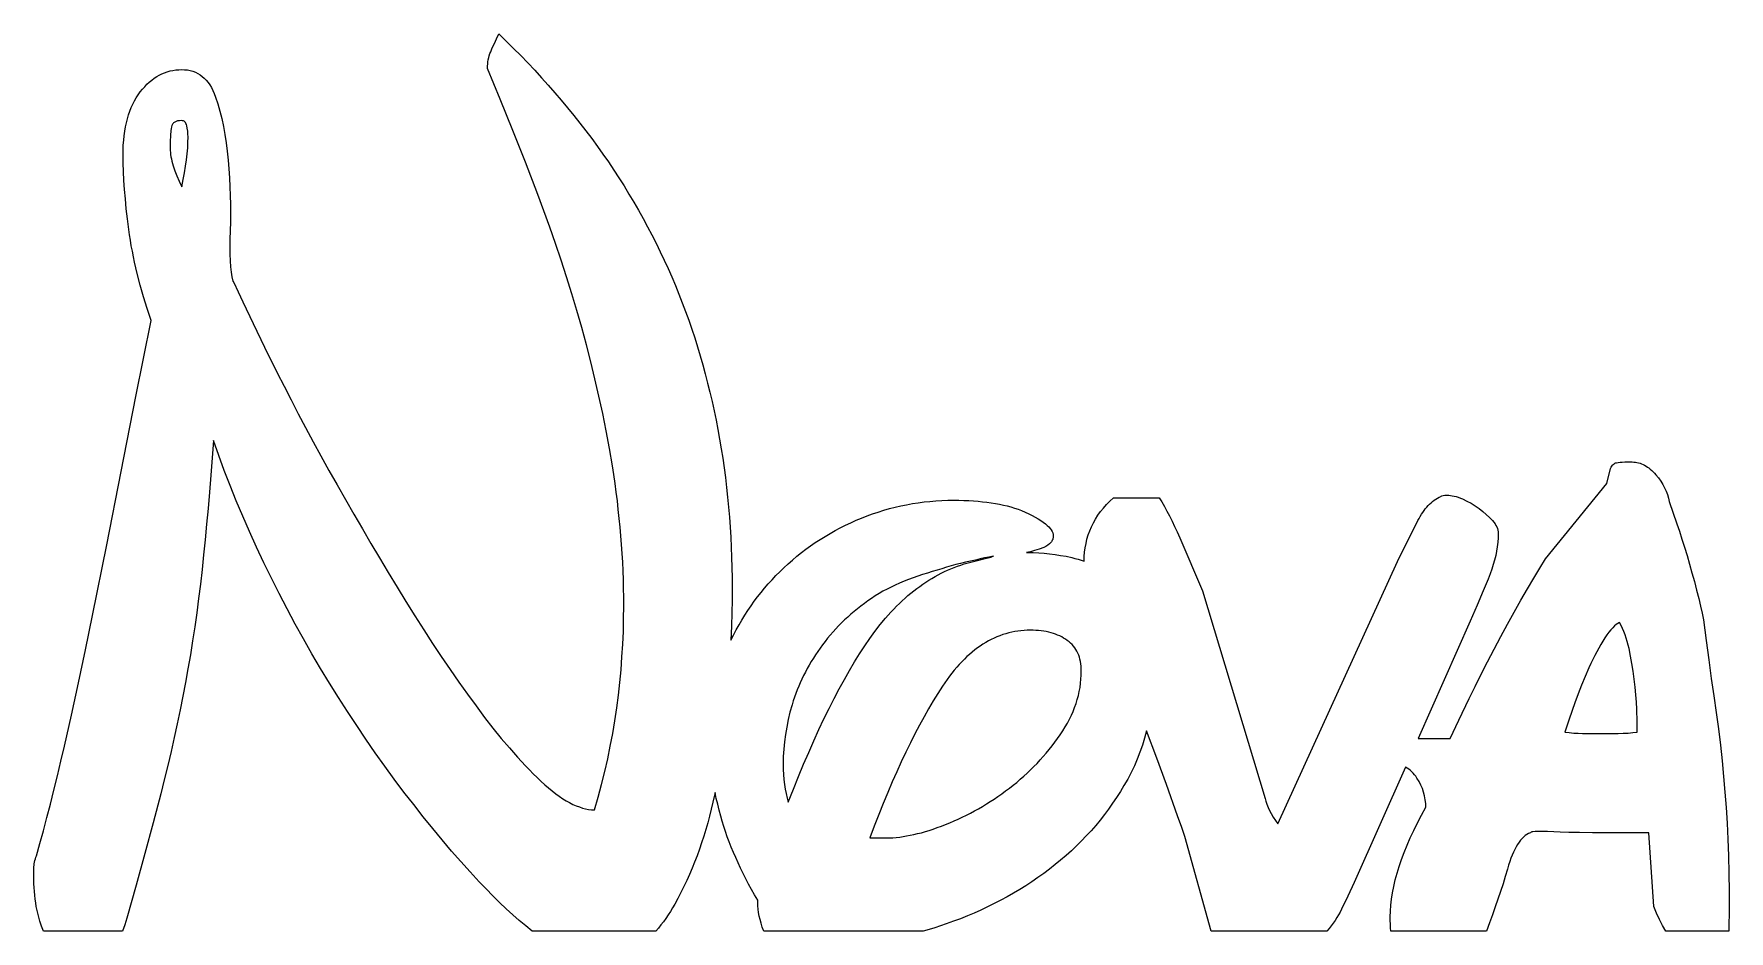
# Model space of a CAD drawing. Extents: x 14 to 189, y 9 to 102.
import ezdxf

# ---------------------------------------------------------------- set-up
doc = ezdxf.new("R2010")
doc.units = 0
doc.layers.add('CAMADA_1', color=18, linetype='CONTINUOUS')

msp = doc.modelspace()

# ---------------------------------------------------------------- linework, layer by layer
at = {"layer": 'CAMADA_1'}
for points in [[(14.67, 8.8), (14.47, 9.3), (14.29, 9.82), (14.14, 10.37), (14.01, 10.93), (13.93, 11.33), (13.87, 11.72), (13.81, 12.12), (13.76, 12.51), (13.73, 12.91), (13.7, 13.31), (13.69, 13.7), (13.68, 14.1), (13.68, 15.29), (13.68, 15.45), (13.7, 15.62), (13.72, 15.78), (13.75, 15.95), (13.78, 16.11), (13.83, 16.27), (13.88, 16.44), (13.94, 16.6), (14.31, 17.88), (14.67, 19.19), (15.03, 20.55), (15.4, 21.95), (15.76, 23.39), (16.12, 24.87), (16.48, 26.39), (16.85, 27.95), (17.57, 31.17), (18.3, 34.5), (19.02, 37.94), (19.75, 41.48), (21.22, 48.8), (22.72, 56.39), (24.25, 64.16), (25.82, 72.03), (25.41, 73.27), (25.03, 74.5), (24.69, 75.7), (24.39, 76.89), (24.11, 78.06), (23.99, 78.64), (23.88, 79.21), (23.77, 79.78), (23.68, 80.35), (23.59, 80.91), (23.51, 81.46), (23.37, 82.55), (23.25, 83.6), (23.15, 84.62), (23.07, 85.6), (23, 86.55), (22.95, 87.46), (22.93, 88.34), (22.92, 89.18), (22.92, 89.7), (22.94, 90.21), (22.98, 90.7), (23.03, 91.17), (23.09, 91.63), (23.17, 92.08), (23.26, 92.51), (23.36, 92.92), (23.48, 93.33), (23.61, 93.71), (23.76, 94.08), (23.92, 94.44), (24.09, 94.78), (24.28, 95.1), (24.48, 95.42), (24.7, 95.71), (24.92, 95.99), (25.16, 96.25), (25.39, 96.5), (25.63, 96.72), (25.88, 96.93), (26.14, 97.12), (26.4, 97.29), (26.66, 97.44), (26.93, 97.58), (27.21, 97.7), (27.49, 97.8), (27.78, 97.88), (28.07, 97.94), (28.37, 97.98), (28.68, 98.01), (28.99, 98.02), (29.29, 98.01), (29.59, 97.98), (29.87, 97.92), (30.15, 97.84), (30.41, 97.74), (30.65, 97.62), (30.89, 97.48), (31.11, 97.31), (31.33, 97.12), (31.53, 96.91), (31.72, 96.68), (31.89, 96.43), (32.06, 96.15), (32.21, 95.85), (32.35, 95.53), (32.48, 95.18), (32.72, 94.46), (32.94, 93.71), (33.13, 92.94), (33.31, 92.13), (33.46, 91.3), (33.6, 90.45), (33.71, 89.56), (33.8, 88.65), (33.88, 87.73), (33.94, 86.81), (33.99, 85.89), (34.02, 84.97), (34.04, 84.06), (34.04, 83.15), (34.03, 82.24), (34, 81.33), (33.98, 80.45), (33.97, 79.64), (33.98, 78.89), (34, 78.21), (34.04, 77.59), (34.1, 77.04), (34.17, 76.54), (34.27, 76.12), (34.4, 75.98), (34.84, 75), (35.32, 73.96), (36.38, 71.73), (37.56, 69.28), (38.88, 66.62), (39.59, 65.22), (40.31, 63.81), (41.05, 62.38), (41.82, 60.94), (42.61, 59.48), (43.41, 58.01), (44.24, 56.51), (45.09, 55), (45.95, 53.49), (46.82, 51.97), (47.7, 50.46), (48.58, 48.95), (49.48, 47.44), (50.38, 45.94), (51.29, 44.43), (52.21, 42.93), (53.13, 41.45), (54.05, 40), (54.96, 38.59), (55.87, 37.22), (56.78, 35.89), (57.68, 34.59), (58.58, 33.33), (59.47, 32.11), (60.35, 30.93), (61.23, 29.82), (62.09, 28.76), (62.93, 27.76), (63.77, 26.81), (64.18, 26.36), (64.59, 25.92), (65, 25.5), (65.4, 25.1), (65.8, 24.7), (66.2, 24.32), (66.59, 23.96), (66.98, 23.63), (67.36, 23.32), (67.73, 23.03), (68.1, 22.76), (68.46, 22.51), (68.82, 22.29), (69.17, 22.1), (69.51, 21.92), (69.85, 21.77), (70.18, 21.65), (70.5, 21.54), (70.82, 21.46), (71.13, 21.4), (71.44, 21.37), (71.74, 21.36), (72.12, 22.67), (72.48, 23.99), (72.81, 25.31), (73.11, 26.63), (73.38, 27.95), (73.63, 29.27), (73.85, 30.59), (74.05, 31.91), (74.22, 33.23), (74.37, 34.55), (74.49, 35.87), (74.59, 37.19), (74.67, 38.51), (74.73, 39.83), (74.76, 41.15), (74.78, 42.47), (74.77, 43.38), (74.76, 44.28), (74.73, 45.19), (74.7, 46.1), (74.66, 47), (74.61, 47.91), (74.55, 48.82), (74.48, 49.73), (74.4, 50.63), (74.31, 51.54), (74.21, 52.45), (74.11, 53.35), (73.99, 54.26), (73.87, 55.17), (73.73, 56.08), (73.59, 56.98), (73.28, 58.79), (72.94, 60.6), (72.59, 62.4), (72.2, 64.19), (71.79, 65.98), (71.36, 67.76), (70.9, 69.53), (70.42, 71.3), (69.92, 73.06), (69.39, 74.81), (68.85, 76.55), (68.29, 78.28), (67.71, 80), (67.12, 81.7), (66.5, 83.4), (65.87, 85.09), (64.58, 88.43), (63.28, 91.72), (61.97, 94.96), (60.66, 98.15), (60.66, 98.38), (60.68, 98.61), (60.7, 98.83), (60.74, 99.04), (60.79, 99.26), (60.84, 99.46), (60.91, 99.67), (60.99, 99.87), (61.16, 100.28), (61.37, 100.73), (61.59, 101.2), (61.84, 101.72), (62.61, 100.97), (63.37, 100.22), (64.11, 99.47), (64.84, 98.71), (65.56, 97.95), (66.27, 97.18), (66.96, 96.41), (67.64, 95.63), (68.3, 94.85), (68.96, 94.07), (69.6, 93.28), (70.23, 92.48), (70.84, 91.69), (71.45, 90.88), (72.04, 90.07), (72.61, 89.26), (73.18, 88.45), (73.73, 87.62), (74.27, 86.8), (74.8, 85.97), (75.31, 85.13), (75.81, 84.29), (76.3, 83.45), (76.78, 82.6), (77.24, 81.75), (77.69, 80.89), (78.13, 80.03), (78.55, 79.16), (78.96, 78.29), (79.36, 77.42), (79.75, 76.54), (80.12, 75.65), (80.48, 74.77), (80.83, 73.87), (81.17, 72.97), (81.5, 72.06), (81.81, 71.15), (82.12, 70.23), (82.41, 69.31), (82.69, 68.38), (82.96, 67.44), (83.22, 66.5), (83.46, 65.55), (83.7, 64.6), (83.92, 63.64), (84.13, 62.67), (84.33, 61.7), (84.52, 60.73), (84.7, 59.74), (84.87, 58.76), (85.02, 57.76), (85.17, 56.76), (85.3, 55.76), (85.42, 54.75), (85.53, 53.73), (85.62, 52.71), (85.71, 51.68), (85.79, 50.64), (85.85, 49.6), (85.9, 48.56), (85.94, 47.51), (85.97, 46.45), (85.99, 45.38), (85.99, 44.32), (85.99, 43.06), (85.97, 41.75), (85.93, 40.37), (85.88, 38.93), (86.15, 39.46), (86.43, 39.99), (86.71, 40.5), (87.01, 41.01), (87.31, 41.51), (87.63, 42), (87.96, 42.48), (88.29, 42.96), (88.64, 43.42), (89, 43.88), (89.36, 44.32), (89.74, 44.76), (90.13, 45.19), (90.53, 45.61), (90.93, 46.02), (91.35, 46.43), (91.79, 46.83), (92.24, 47.23), (92.7, 47.61), (93.17, 47.99), (93.64, 48.35), (94.12, 48.7), (94.61, 49.04), (95.11, 49.36), (95.62, 49.68), (96.14, 49.98), (96.66, 50.28), (97.19, 50.56), (97.73, 50.83), (98.28, 51.09), (98.84, 51.34), (99.4, 51.57), (99.97, 51.8), (100.55, 52.01), (101.12, 52.2), (101.71, 52.38), (102.29, 52.55), (102.88, 52.7), (103.47, 52.84), (104.07, 52.96), (104.67, 53.07), (105.27, 53.16), (105.88, 53.24), (106.49, 53.3), (107.1, 53.36), (107.72, 53.39), (108.34, 53.41), (108.97, 53.42), (109.49, 53.42), (110, 53.4), (110.5, 53.38), (110.99, 53.35), (111.47, 53.32), (111.93, 53.27), (112.38, 53.22), (112.83, 53.16), (113.26, 53.09), (113.68, 53.01), (114.09, 52.92), (114.49, 52.83), (114.87, 52.72), (115.25, 52.61), (115.61, 52.49), (115.96, 52.36), (116.36, 52.18), (116.73, 52.01), (117.08, 51.83), (117.4, 51.66), (117.7, 51.48), (117.97, 51.31), (118.22, 51.15), (118.44, 50.98), (118.63, 50.82), (118.8, 50.65), (118.94, 50.49), (119.05, 50.34), (119.14, 50.18), (119.21, 50.03), (119.25, 49.87), (119.26, 49.73), (119.26, 49.63), (119.24, 49.53), (119.23, 49.44), (119.2, 49.35), (119.16, 49.27), (119.12, 49.19), (119.07, 49.11), (119.01, 49.03), (118.95, 48.96), (118.87, 48.89), (118.7, 48.76), (118.5, 48.64), (118.27, 48.54), (117.79, 48.36), (117.33, 48.21), (116.9, 48.09), (116.49, 48.01), (116.62, 48.01), (117.18, 48), (117.75, 47.98), (118.31, 47.94), (118.88, 47.88), (119.45, 47.8), (120.02, 47.71), (120.6, 47.61), (121.17, 47.48), (121.5, 47.4), (121.82, 47.32), (122.14, 47.22), (122.45, 47.11), (122.47, 47.58), (122.5, 48.05), (122.56, 48.5), (122.65, 48.95), (122.75, 49.39), (122.89, 49.82), (123.04, 50.24), (123.22, 50.66), (123.42, 51.07), (123.64, 51.46), (123.89, 51.86), (124.16, 52.24), (124.46, 52.61), (124.78, 52.98), (125.12, 53.33), (125.49, 53.68), (130.24, 53.68), (130.5, 53.24), (130.77, 52.78), (131.03, 52.3), (131.3, 51.79), (131.56, 51.26), (131.82, 50.7), (132.09, 50.13), (132.35, 49.53), (134.73, 44.05), (141.19, 22.54), (141.27, 22.24), (141.37, 21.93), (141.5, 21.61), (141.65, 21.29), (141.83, 20.96), (142.03, 20.61), (142.26, 20.26), (142.51, 19.9), (154.92, 47.09), (157.03, 51.31), (157.14, 51.54), (157.27, 51.75), (157.39, 51.96), (157.52, 52.16), (157.66, 52.35), (157.79, 52.53), (157.94, 52.7), (158.08, 52.86), (158.23, 53.01), (158.39, 53.15), (158.55, 53.29), (158.71, 53.41), (158.88, 53.53), (159.05, 53.63), (159.22, 53.73), (159.4, 53.82), (159.44, 53.85), (159.49, 53.87), (159.63, 53.92), (159.82, 53.94), (160.06, 53.95), (160.23, 53.94), (160.41, 53.92), (160.59, 53.89), (160.79, 53.85), (160.99, 53.79), (161.2, 53.73), (161.42, 53.64), (161.64, 53.55), (162.1, 53.34), (162.54, 53.11), (162.96, 52.85), (163.36, 52.56), (163.74, 52.26), (164.1, 51.95), (164.44, 51.63), (164.75, 51.31), (164.88, 51.14), (165.01, 50.98), (165.11, 50.81), (165.19, 50.65), (165.26, 50.48), (165.3, 50.32), (165.33, 50.15), (165.34, 49.99), (165.33, 49.53), (165.3, 49.07), (165.25, 48.6), (165.17, 48.14), (165.08, 47.68), (164.97, 47.22), (164.83, 46.76), (164.68, 46.29), (164.5, 45.81), (164.29, 45.26), (163.79, 44.02), (163.17, 42.56), (162.44, 40.88), (157.05, 28.74), (160.36, 28.74), (161.25, 30.64), (162.34, 32.9), (162.94, 34.13), (163.57, 35.39), (164.23, 36.67), (164.91, 37.98), (165.6, 39.29), (166.3, 40.57), (166.99, 41.83), (167.68, 43.06), (168.36, 44.25), (169.02, 45.35), (169.65, 46.39), (170.25, 47.35), (176.59, 55.14), (176.98, 56.72), (177.05, 56.84), (177.12, 56.95), (177.19, 57.05), (177.26, 57.13), (177.34, 57.2), (177.42, 57.25), (177.5, 57.29), (177.58, 57.31), (177.75, 57.34), (177.96, 57.36), (178.18, 57.37), (178.44, 57.38), (179.23, 57.38), (179.39, 57.37), (179.55, 57.36), (179.71, 57.33), (179.87, 57.3), (180.03, 57.25), (180.19, 57.19), (180.34, 57.13), (180.5, 57.05), (180.65, 56.96), (180.8, 56.86), (180.95, 56.76), (181.09, 56.64), (181.24, 56.51), (181.38, 56.37), (181.53, 56.22), (181.67, 56.06), (181.94, 55.73), (182.18, 55.39), (182.39, 55.05), (182.58, 54.71), (182.74, 54.36), (182.87, 54.01), (182.97, 53.65), (183.05, 53.29), (183.85, 50.98), (184.11, 50.2), (184.37, 49.4), (184.64, 48.55), (184.9, 47.68), (185.16, 46.79), (185.41, 45.9), (185.66, 45.01), (185.89, 44.12), (186.11, 43.26), (186.3, 42.45), (186.47, 41.71), (186.62, 41.02), (186.88, 38.89), (187.14, 36.88), (187.41, 34.97), (187.67, 33.17), (187.92, 31.43), (188.15, 29.73), (188.35, 28.07), (188.53, 26.44), (188.69, 24.82), (188.83, 23.2), (188.95, 21.59), (189.06, 19.97), (189.14, 18.32), (189.21, 16.59), (189.24, 14.79), (189.26, 12.91), (189.25, 10.54), (189.23, 9.59), (189.22, 8.8), (182.7, 8.8), (182.37, 9.39), (182.05, 10), (181.75, 10.65), (181.47, 11.33), (180.94, 18.98), (176.72, 18.98), (175.12, 18.98), (173.77, 19), (172.65, 19.02), (171.77, 19.05), (170.44, 19.1), (169.46, 19.11), (169.17, 19.1), (168.93, 19.08), (168.84, 19.06), (168.77, 19.04), (168.71, 19.01), (168.67, 18.98), (168.49, 18.9), (168.32, 18.81), (168.14, 18.69), (167.98, 18.55), (167.81, 18.39), (167.66, 18.2), (167.5, 18), (167.35, 17.78), (167.2, 17.53), (167.06, 17.26), (166.92, 16.98), (166.79, 16.67), (166.66, 16.34), (166.53, 15.99), (166.41, 15.61), (166.3, 15.22), (166.07, 14.46), (165.84, 13.69), (165.59, 12.91), (165.32, 12.11), (165.04, 11.3), (164.75, 10.48), (164.44, 9.65), (164.12, 8.8), (154.23, 8.8), (154.2, 9.15), (154.17, 9.51), (154.16, 9.89), (154.16, 10.27), (154.17, 10.87), (154.21, 11.49), (154.29, 12.12), (154.39, 12.76), (154.52, 13.42), (154.68, 14.09), (154.86, 14.78), (155.08, 15.48), (155.32, 16.2), (155.6, 16.93), (155.9, 17.68), (156.23, 18.44), (156.59, 19.21), (156.98, 20), (157.4, 20.8), (157.85, 21.62), (157.84, 22.01), (157.79, 22.4), (157.72, 22.79), (157.62, 23.17), (157.49, 23.55), (157.33, 23.92), (157.14, 24.29), (156.93, 24.65), (156.81, 24.83), (156.68, 24.99), (156.55, 25.15), (156.4, 25.29), (156.25, 25.43), (156.09, 25.56), (155.92, 25.68), (155.74, 25.79), (150.43, 13.83), (149.77, 12.42), (149.11, 11.06), (148.96, 10.77), (148.79, 10.48), (148.62, 10.19), (148.44, 9.9), (148.24, 9.62), (148.04, 9.34), (147.83, 9.07), (147.6, 8.8), (135.62, 8.8), (132.88, 18.58), (132.56, 19.52), (132.14, 20.73), (130.97, 23.99), (129.97, 26.71), (128.91, 29.53), (128.71, 28.79), (128.49, 28.06), (128.24, 27.34), (127.96, 26.62), (127.66, 25.92), (127.33, 25.22), (126.97, 24.54), (126.58, 23.86), (126.21, 23.24), (125.81, 22.63), (125.41, 22.03), (124.99, 21.44), (124.55, 20.86), (124.11, 20.3), (123.65, 19.74), (123.17, 19.19), (122.68, 18.66), (122.18, 18.14), (121.66, 17.62), (121.13, 17.12), (120.58, 16.63), (120.02, 16.15), (119.45, 15.68), (118.86, 15.22), (118.27, 14.77), (117.66, 14.34), (117.04, 13.91), (116.42, 13.5), (115.78, 13.11), (115.13, 12.72), (114.48, 12.35), (113.82, 11.99), (113.14, 11.64), (112.46, 11.3), (111.77, 10.98), (111.07, 10.67), (110.36, 10.37), (109.64, 10.08), (108.91, 9.81), (108.18, 9.55), (107.58, 9.34), (106.98, 9.15), (106.39, 8.97), (105.8, 8.8), (89.27, 8.8), (89.12, 9.21), (89, 9.61), (88.89, 9.99), (88.8, 10.36), (88.73, 10.72), (88.69, 11.07), (88.66, 11.4), (88.65, 11.72), (88.65, 11.99), (88.32, 12.55), (88.01, 13.1), (87.71, 13.66), (87.42, 14.21), (87.14, 14.76), (86.87, 15.31), (86.62, 15.86), (86.37, 16.41), (86.14, 16.95), (85.91, 17.49), (85.7, 18.03), (85.5, 18.57), (85.32, 19.1), (85.14, 19.64), (84.97, 20.17), (84.82, 20.7), (84.65, 21.31), (84.5, 21.93), (84.36, 22.54), (84.23, 23.15), (84.01, 22.15), (83.84, 21.43), (83.66, 20.71), (83.47, 20.01), (83.27, 19.31), (83.06, 18.62), (82.84, 17.94), (82.61, 17.27), (82.36, 16.6), (82.11, 15.95), (81.85, 15.3), (81.57, 14.66), (81.29, 14.03), (81, 13.41), (80.69, 12.79), (80.38, 12.19), (80.05, 11.59), (79.83, 11.21), (79.61, 10.83), (79.37, 10.47), (79.13, 10.11), (78.89, 9.77), (78.63, 9.44), (78.37, 9.11), (78.11, 8.8), (65.29, 8.8), (64.62, 9.33), (63.95, 9.89), (63.27, 10.48), (62.59, 11.11), (61.9, 11.76), (61.21, 12.44), (60.51, 13.16), (59.8, 13.9), (58.85, 14.93), (57.9, 15.99), (56.94, 17.09), (55.97, 18.24), (54.99, 19.42), (54.01, 20.64), (53.02, 21.9), (52.01, 23.2), (51.01, 24.53), (50.02, 25.89), (49.04, 27.26), (48.07, 28.66), (47.11, 30.08), (46.16, 31.53), (45.22, 33), (44.29, 34.48), (43.38, 35.99), (42.48, 37.52), (41.61, 39.05), (40.75, 40.6), (39.91, 42.17), (39.09, 43.75), (38.28, 45.35), (37.5, 46.95), (36.74, 48.57), (36.01, 50.17), (35.31, 51.77), (34.64, 53.35), (34.01, 54.93), (33.4, 56.5), (32.83, 58.07), (32.29, 59.62), (32.01, 56.01), (31.87, 54.27), (31.73, 52.58), (31.57, 50.93), (31.42, 49.32), (31.26, 47.75), (31.1, 46.23), (30.93, 44.73), (30.74, 43.25), (30.55, 41.77), (30.34, 40.31), (30.12, 38.85), (29.89, 37.41), (29.64, 35.97), (29.38, 34.55), (29.11, 33.13), (28.83, 31.7), (28.53, 30.27), (28.21, 28.83), (27.88, 27.38), (27.54, 25.93), (27.18, 24.47), (26.81, 23), (26.02, 20), (25.18, 16.85), (24.27, 13.57), (23.31, 10.14), (23.1, 9.46), (22.87, 8.8)], [(27.8, 89.84), (27.8, 89.64), (27.82, 89.43), (27.84, 89.22), (27.87, 89), (27.92, 88.77), (27.97, 88.54), (28.1, 88.06), (28.26, 87.55), (28.47, 87.02), (28.71, 86.46), (28.99, 85.88), (29.14, 86.63), (29.28, 87.34), (29.39, 88.03), (29.48, 88.69), (29.55, 89.31), (29.61, 89.91), (29.64, 90.49), (29.65, 91.03), (29.64, 91.35), (29.61, 91.65), (29.57, 91.94), (29.51, 92.21), (29.48, 92.34), (29.43, 92.45), (29.38, 92.54), (29.32, 92.61), (29.25, 92.67), (29.17, 92.71), (29.08, 92.73), (28.99, 92.74), (28.77, 92.73), (28.57, 92.7), (28.41, 92.65), (28.26, 92.58), (28.2, 92.53), (28.14, 92.49), (28.09, 92.43), (28.05, 92.37), (28.01, 92.31), (27.98, 92.24), (27.93, 92.08), (27.9, 91.9), (27.87, 91.7), (27.83, 91.19), (27.81, 90.57)], [(110.02, 46.82), (110.73, 47.01), (111.41, 47.19), (112.05, 47.34), (112.66, 47.48), (112.79, 47.54), (112.89, 47.58), (112.98, 47.61), (113.06, 47.61), (112.6, 47.54), (112.13, 47.45), (111.67, 47.34), (111.21, 47.22), (110.69, 47.12), (110.17, 47), (109.66, 46.88), (109.17, 46.76), (108.68, 46.62), (108.19, 46.48), (107.72, 46.32), (107.25, 46.16), (106.73, 46.03), (106.22, 45.88), (105.71, 45.73), (105.22, 45.57), (104.74, 45.4), (104.26, 45.22), (103.8, 45.04), (103.34, 44.84), (102.9, 44.64), (102.46, 44.43), (102.04, 44.21), (101.62, 43.99), (101.22, 43.75), (100.82, 43.51), (100.44, 43.26), (100.06, 43), (99.69, 42.73), (99.33, 42.46), (98.98, 42.18), (98.64, 41.9), (98.3, 41.61), (97.97, 41.32), (97.65, 41.02), (97.34, 40.72), (97.03, 40.41), (96.74, 40.1), (96.45, 39.78), (96.16, 39.46), (95.89, 39.13), (95.62, 38.8), (95.36, 38.46), (95.11, 38.11), (94.87, 37.77), (94.63, 37.42), (94.41, 37.06), (94.19, 36.71), (93.98, 36.35), (93.78, 35.99), (93.58, 35.63), (93.4, 35.26), (93.22, 34.89), (93.05, 34.52), (92.89, 34.15), (92.74, 33.77), (92.59, 33.39), (92.46, 33.01), (92.33, 32.63), (92.21, 32.24), (91.99, 31.47), (91.81, 30.7), (91.65, 29.93), (91.52, 29.16), (91.42, 28.39), (91.34, 27.63), (91.3, 26.87), (91.29, 26.11), (91.29, 25.55), (91.32, 25.02), (91.36, 24.5), (91.42, 23.99), (91.49, 23.51), (91.58, 23.04), (91.69, 22.58), (91.81, 22.15), (92.34, 23.5), (92.87, 24.81), (93.4, 26.08), (93.93, 27.31), (94.45, 28.51), (94.98, 29.67), (95.51, 30.78), (96.04, 31.86), (96.56, 32.9), (97.09, 33.9), (97.62, 34.87), (98.15, 35.79), (98.68, 36.68), (99.2, 37.52), (99.73, 38.33), (100.26, 39.1), (100.79, 39.84), (101.34, 40.54), (101.89, 41.2), (102.45, 41.84), (102.74, 42.14), (103.03, 42.44), (103.32, 42.72), (103.61, 43), (103.91, 43.27), (104.21, 43.54), (104.51, 43.79), (104.81, 44.03), (105.12, 44.27), (105.43, 44.5), (105.74, 44.72), (106.05, 44.93), (106.37, 45.14), (106.69, 45.33), (107.01, 45.52), (107.33, 45.7), (107.66, 45.87), (107.99, 46.03), (108.32, 46.18), (108.66, 46.33), (109, 46.46), (109.34, 46.59), (109.68, 46.71)], [(172.23, 29.4), (172.7, 29.35), (173.16, 29.31), (173.62, 29.28), (174.08, 29.27), (177.78, 29.27), (178.3, 29.28), (178.8, 29.31), (179.28, 29.35), (179.75, 29.4), (179.74, 30.46), (179.69, 31.78), (179.65, 32.52), (179.59, 33.28), (179.52, 34.07), (179.42, 34.88), (179.32, 35.7), (179.19, 36.5), (179.05, 37.28), (178.9, 38.05), (178.81, 38.42), (178.71, 38.79), (178.6, 39.14), (178.48, 39.48), (178.36, 39.82), (178.22, 40.14), (178.07, 40.45), (177.91, 40.75), (177.74, 40.67), (177.57, 40.55), (177.38, 40.41), (177.2, 40.22), (177.01, 40.01), (176.81, 39.76), (176.6, 39.48), (176.39, 39.17), (176.18, 38.83), (175.97, 38.48), (175.76, 38.11), (175.55, 37.73), (175.34, 37.34), (175.14, 36.93), (174.94, 36.51), (174.74, 36.07), (174.35, 35.17), (173.98, 34.27), (173.63, 33.36), (173.29, 32.44), (172.7, 30.76)], [(116.89, 39.96), (116.56, 39.96), (116.23, 39.94), (115.91, 39.91), (115.59, 39.87), (115.27, 39.82), (114.96, 39.76), (114.65, 39.68), (114.34, 39.6), (114.03, 39.5), (113.73, 39.39), (113.43, 39.27), (113.13, 39.14), (112.84, 39), (112.54, 38.85), (112.26, 38.69), (111.97, 38.51), (111.69, 38.32), (111.41, 38.12), (111.13, 37.91), (110.85, 37.69), (110.58, 37.46), (110.31, 37.22), (110.05, 36.96), (109.78, 36.69), (109.52, 36.42), (109.27, 36.13), (109.01, 35.83), (108.76, 35.52), (108.51, 35.19), (108.26, 34.86), (108.02, 34.51), (107.78, 34.15), (107.3, 33.41), (106.83, 32.64), (106.35, 31.83), (105.88, 31), (105.4, 30.13), (104.93, 29.23), (104.46, 28.29), (103.99, 27.33), (103.52, 26.33), (103.05, 25.3), (102.58, 24.24), (102.11, 23.14), (101.65, 22.02), (101.18, 20.86), (100.72, 19.67), (100.26, 18.45), (101.97, 18.45), (102.31, 18.46), (102.65, 18.47), (102.99, 18.5), (103.35, 18.54), (103.71, 18.59), (104.07, 18.65), (104.45, 18.72), (104.83, 18.8), (105.21, 18.89), (105.61, 18.99), (106.01, 19.11), (106.42, 19.23), (106.83, 19.37), (107.25, 19.51), (107.68, 19.67), (108.11, 19.84), (108.55, 20.01), (108.98, 20.2), (109.41, 20.39), (109.83, 20.59), (110.26, 20.8), (110.68, 21.02), (111.09, 21.24), (111.51, 21.47), (111.92, 21.71), (112.33, 21.96), (112.73, 22.21), (113.13, 22.47), (113.53, 22.74), (113.93, 23.02), (114.32, 23.31), (114.71, 23.6), (115.09, 23.9), (115.47, 24.2), (115.84, 24.52), (116.2, 24.84), (116.56, 25.16), (116.9, 25.49), (117.24, 25.83), (117.58, 26.17), (117.9, 26.52), (118.22, 26.88), (118.54, 27.24), (118.84, 27.61), (119.14, 27.98), (119.43, 28.36), (119.71, 28.75), (119.99, 29.14), (120.25, 29.54), (120.5, 29.94), (120.73, 30.34), (120.94, 30.74), (121.13, 31.15), (121.31, 31.55), (121.47, 31.96), (121.62, 32.37), (121.75, 32.79), (121.86, 33.2), (121.95, 33.62), (122.03, 34.04), (122.09, 34.46), (122.13, 34.88), (122.15, 35.31), (122.16, 35.74), (122.16, 36), (122.14, 36.25), (122.11, 36.49), (122.07, 36.73), (122.02, 36.95), (121.96, 37.17), (121.89, 37.38), (121.8, 37.59), (121.7, 37.78), (121.6, 37.97), (121.48, 38.14), (121.35, 38.31), (121.21, 38.47), (121.05, 38.62), (120.89, 38.77), (120.71, 38.91), (120.53, 39.03), (120.33, 39.15), (120.14, 39.26), (119.93, 39.37), (119.71, 39.46), (119.49, 39.55), (119.27, 39.63), (119.03, 39.7), (118.79, 39.76), (118.54, 39.81), (118.28, 39.86), (118.02, 39.89), (117.74, 39.92), (117.46, 39.94), (117.18, 39.96)]]:
    msp.add_lwpolyline(points, close=True, dxfattribs=at)

doc.saveas('drawing.dxf')
